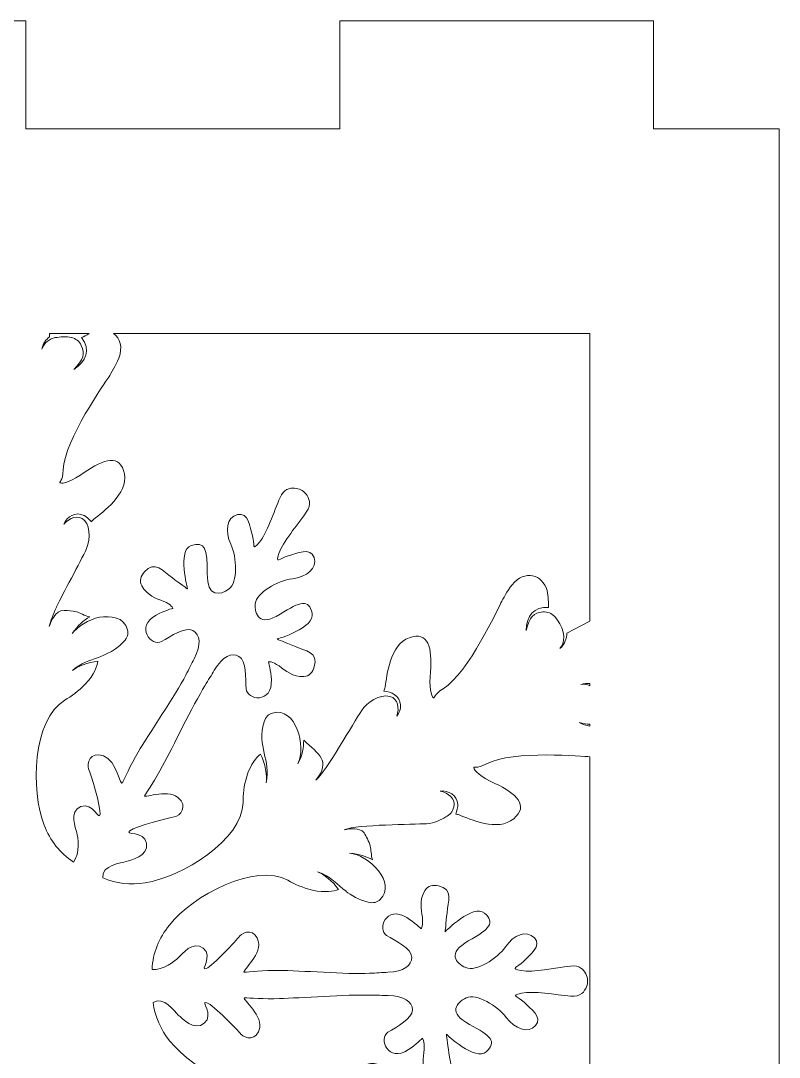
# Model space of a CAD drawing. Header units: centimetres. Extents: x -19.7 to 23.5, y -22.9 to 23.9.
# Drawn here: x -0.394 to 1.711, y 3.605 to 6.481 of the extents above; entities that cross this region are included whole.
import ezdxf

# ---------------------------------------------------------------- set-up
doc = ezdxf.new("R2010")
doc.units = ezdxf.units.CM
doc.header["$MEASUREMENT"] = 0
doc.layers.add('layer 1', color=7, linetype='Continuous')

msp = doc.modelspace()

# ---------------------------------------------------------------- linework, layer by layer
at = {"layer": 'layer 1', "color": 250, "lineweight": 9}
for points, knots in [([(-2.99105, -5.55527), (-2.99105, -5.55527), (-2.99105, -5.85527), (-2.99105, -5.85527), (-2.99105, -5.85527), (-2.99105, -5.85527), (-2.12042, -5.85527), (-2.12042, -5.85527), (-2.12042, -5.85527), (-2.12042, -5.85527), (-2.12042, -5.55527), (-2.12042, -5.55527), (-2.12042, -5.55527), (-2.12042, -5.55527), (-1.24982, -5.55527), (-1.24982, -5.55527), (-1.24982, -5.55527), (-1.24982, -5.55527), (-1.24982, -5.85527), (-1.24982, -5.85527), (-1.24982, -5.85527), (-1.24982, -5.85527), (-0.3792, -5.85527), (-0.3792, -5.85527), (-0.3792, -5.85527), (-0.3792, -5.85527), (-0.3792, -5.55527), (-0.3792, -5.55527), (-0.3792, -5.55527), (-0.3792, -5.55527), (0.49142, -5.55527), (0.49142, -5.55527), (0.49142, -5.55527), (0.49142, -5.55527), (0.49142, -5.85527), (0.49142, -5.85527), (0.49142, -5.85527), (0.49142, -5.85527), (1.36204, -5.85527), (1.36204, -5.85527), (1.36204, -5.85527), (1.36204, -5.85527), (1.36204, -5.55527), (1.36204, -5.55527), (1.36204, -5.55527), (1.36204, -5.55527), (1.71069, -5.55527), (1.71069, -5.55527), (1.71069, -5.55527), (1.71069, -5.55527), (1.71069, 6.18056), (1.71069, 6.18056), (1.71069, 6.18056), (1.71069, 6.18056), (1.36204, 6.18056), (1.36204, 6.18056), (1.36204, 6.18056), (1.36204, 6.18056), (1.36204, 6.48056), (1.36204, 6.48056), (1.36204, 6.48056), (1.36204, 6.48056), (0.49142, 6.48056), (0.49142, 6.48056), (0.49142, 6.48056), (0.49142, 6.48056), (0.49142, 6.18056), (0.49142, 6.18056), (0.49142, 6.18056), (0.49142, 6.18056), (-0.3792, 6.18056), (-0.3792, 6.18056), (-0.3792, 6.18056), (-0.3792, 6.18056), (-0.3792, 6.48056), (-0.3792, 6.48056), (-0.3792, 6.48056), (-0.3792, 6.48056), (-1.24982, 6.48056), (-1.24982, 6.48056), (-1.24982, 6.48056), (-1.24982, 6.48056), (-1.24982, 6.18056), (-1.24982, 6.18056), (-1.24982, 6.18056), (-1.24982, 6.18056), (-2.12042, 6.18056), (-2.12042, 6.18056), (-2.12042, 6.18056), (-2.12042, 6.18056), (-2.12042, 6.48056), (-2.12042, 6.48056), (-2.12042, 6.48056), (-2.12042, 6.48056), (-2.99105, 6.48056), (-2.99105, 6.48056), (-2.99105, 6.48056), (-2.99105, 6.48056), (-2.99105, 6.18056), (-2.99105, 6.18056), (-2.99105, 6.18056), (-2.99105, 6.18056), (-3.3397, 6.18056), (-3.3397, 6.18056), (-3.3397, 6.18056), (-3.3397, 6.18056), (-3.3397, -5.55527), (-3.3397, -5.55527), (-3.3397, -5.55527), (-3.3397, -5.55527), (-2.99105, -5.55527), (-2.99105, -5.55527)], [0, 0, 0, 0, 0.0344828, 0.0344828, 0.0344828, 0.0344828, 0.0689655, 0.0689655, 0.0689655, 0.0689655, 0.1034483, 0.1034483, 0.1034483, 0.1034483, 0.137931, 0.137931, 0.137931, 0.137931, 0.1724138, 0.1724138, 0.1724138, 0.1724138, 0.2068966, 0.2068966, 0.2068966, 0.2068966, 0.2413793, 0.2413793, 0.2413793, 0.2413793, 0.2758621, 0.2758621, 0.2758621, 0.2758621, 0.3103448, 0.3103448, 0.3103448, 0.3103448, 0.3448276, 0.3448276, 0.3448276, 0.3448276, 0.3793103, 0.3793103, 0.3793103, 0.3793103, 0.4137931, 0.4137931, 0.4137931, 0.4137931, 0.4482759, 0.4482759, 0.4482759, 0.4482759, 0.4827586, 0.4827586, 0.4827586, 0.4827586, 0.5172414, 0.5172414, 0.5172414, 0.5172414, 0.5517241, 0.5517241, 0.5517241, 0.5517241, 0.5862069, 0.5862069, 0.5862069, 0.5862069, 0.6206897, 0.6206897, 0.6206897, 0.6206897, 0.6551724, 0.6551724, 0.6551724, 0.6551724, 0.6896552, 0.6896552, 0.6896552, 0.6896552, 0.7241379, 0.7241379, 0.7241379, 0.7241379, 0.7586207, 0.7586207, 0.7586207, 0.7586207, 0.7931034, 0.7931034, 0.7931034, 0.7931034, 0.8275862, 0.8275862, 0.8275862, 0.8275862, 0.862069, 0.862069, 0.862069, 0.862069, 0.8965517, 0.8965517, 0.8965517, 0.8965517, 0.9310345, 0.9310345, 0.9310345, 0.9310345, 1, 1, 1, 1]), ([(1.1855, 4.8145), (1.1855, 4.8145), (1.12177, 4.78156), (1.12177, 4.78156), (1.12177, 4.78156), (1.12047, 4.76701), (1.11711, 4.75258), (1.10224, 4.73897), (1.10224, 4.73897), (1.12484, 4.76648), (1.10766, 4.8032), (1.08829, 4.82773), (1.08829, 4.82773), (1.08829, 4.82773), (1.08829, 4.82753), (1.08829, 4.82753), (1.08829, 4.82753), (1.07847, 4.83718), (1.06909, 4.84133), (1.05464, 4.84044), (1.05464, 4.84044), (1.0297, 4.8389), (1.01759, 4.82592), (1.00809, 4.78932), (1.00809, 4.78932), (1.00926, 4.82879), (1.03019, 4.85675), (1.07074, 4.8525), (1.07074, 4.8525), (1.06952, 4.86501), (1.07138, 4.88318), (1.06645, 4.90024), (1.06645, 4.90024), (1.05385, 4.94383), (1.0047, 4.95919), (0.96956, 4.91578), (0.96956, 4.91578), (0.9555, 4.89843), (0.94482, 4.87698), (0.93844, 4.86556), (0.93844, 4.86556), (0.93082, 4.85191), (0.8496, 4.67264), (0.77835, 4.62753), (0.77835, 4.62753), (0.75056, 4.60994), (0.75554, 4.59995), (0.75112, 4.60215), (0.75112, 4.60215), (0.74422, 4.6056), (0.73938, 4.63419), (0.74278, 4.67449), (0.74278, 4.67449), (0.74834, 4.74055), (0.73775, 4.7881), (0.68395, 4.76896), (0.68395, 4.76896), (0.63014, 4.74979), (0.62237, 4.66319), (0.61749, 4.63259), (0.61749, 4.63259), (0.61676, 4.62808), (0.61531, 4.62425), (0.61331, 4.62087), (0.61331, 4.62087), (0.62387, 4.61975), (0.63541, 4.61666), (0.64235, 4.6119), (0.64235, 4.6119), (0.66458, 4.59664), (0.66372, 4.56988), (0.64997, 4.55094), (0.64997, 4.55094), (0.65636, 4.57365), (0.6543, 4.59953), (0.63018, 4.60601), (0.63018, 4.60601), (0.60251, 4.61343), (0.56648, 4.5902), (0.55125, 4.56655), (0.55125, 4.56655), (0.52985, 4.53331), (0.45395, 4.39801), (0.42473, 4.37374), (0.42473, 4.37374), (0.46879, 4.4285), (0.43277, 4.44601), (0.39128, 4.48454), (0.39128, 4.48454), (0.3916, 4.46481), (0.3875, 4.44367), (0.37551, 4.41903), (0.37551, 4.41903), (0.39833, 4.46687), (0.37035, 4.5791), (0.30456, 4.55999), (0.30456, 4.55999), (0.29452, 4.55707), (0.28602, 4.54967), (0.28163, 4.53528), (0.28163, 4.53528), (0.26074, 4.46682), (0.30082, 4.43039), (0.28708, 4.36642), (0.28708, 4.36642), (0.29077, 4.38432), (0.28477, 4.42162), (0.2713, 4.44622), (0.2713, 4.44622), (0.2613, 4.43789), (0.24395, 4.41927), (0.23338, 4.38436), (0.23338, 4.38436), (0.22513, 4.35702), (0.22334, 4.33288), (0.223, 4.31192), (0.223, 4.31192), (0.22136, 4.20767), (0.05402, 4.10466), (-0.04887, 4.08912), (-0.04887, 4.08912), (-0.08973, 4.08294), (-0.12881, 4.08682), (-0.16579, 4.10255), (-0.16579, 4.10255), (-0.16997, 4.1396), (-0.11382, 4.14354), (-0.10083, 4.14781), (-0.10083, 4.14781), (-0.0878, 4.15209), (-0.03883, 4.16253), (-0.04496, 4.19878), (-0.04496, 4.19878), (-0.05107, 4.23503), (-0.10754, 4.22002), (-0.09108, 4.23312), (-0.09108, 4.23312), (-0.07461, 4.24624), (0.01711, 4.2691), (0.03232, 4.27174), (0.03232, 4.27174), (0.04752, 4.27439), (0.07268, 4.30102), (0.042, 4.32607), (0.042, 4.32607), (0.01132, 4.35113), (-0.05864, 4.32005), (-0.04965, 4.33209), (-0.04965, 4.33209), (-0.04375, 4.33997), (-0.01945, 4.37737), (0.00005, 4.41358), (0.00005, 4.41358), (0.02736, 4.46429), (0.08401, 4.58156), (0.1171, 4.63589), (0.1171, 4.63589), (0.12652, 4.65136), (0.13576, 4.66606), (0.14339, 4.67873), (0.14339, 4.67873), (0.16674, 4.71754), (0.19129, 4.72876), (0.21179, 4.71727), (0.21179, 4.71727), (0.23229, 4.7058), (0.23044, 4.65626), (0.23153, 4.62741), (0.23153, 4.62741), (0.23271, 4.59605), (0.30535, 4.58434), (0.30162, 4.65282), (0.30162, 4.65282), (0.30031, 4.67697), (0.29338, 4.70247), (0.29338, 4.70247), (0.29338, 4.70247), (0.29338, 4.70247), (0.30415, 4.70432), (0.32282, 4.69058), (0.32282, 4.69058), (0.34148, 4.67684), (0.36057, 4.66027), (0.3915, 4.66134), (0.3915, 4.66134), (0.40768, 4.66191), (0.41611, 4.67343), (0.42068, 4.68835), (0.42068, 4.68835), (0.43335, 4.7297), (0.3959, 4.73229), (0.36547, 4.74526), (0.36547, 4.74526), (0.34093, 4.75568), (0.31745, 4.76516), (0.31745, 4.76516), (0.31745, 4.76516), (0.31745, 4.76516), (0.42383, 4.79689), (0.41463, 4.83685), (0.41463, 4.83685), (0.40544, 4.87681), (0.38295, 4.87035), (0.32558, 4.83418), (0.32558, 4.83418), (0.26822, 4.79799), (0.25508, 4.83294), (0.25713, 4.86332), (0.25713, 4.86332), (0.25918, 4.89369), (0.32003, 4.92792), (0.35982, 4.93255), (0.35982, 4.93255), (0.39961, 4.93721), (0.42984, 4.96166), (0.42009, 4.99142), (0.42009, 4.99142), (0.41035, 5.02116), (0.37267, 5.00285), (0.34833, 4.99612), (0.34833, 4.99612), (0.32397, 4.98941), (0.3125, 4.97088), (0.32274, 5.00258), (0.32274, 5.00258), (0.33297, 5.03428), (0.37372, 5.08174), (0.39857, 5.11708), (0.39857, 5.11708), (0.41415, 5.13925), (0.40598, 5.15715), (0.39773, 5.16741), (0.39773, 5.16741), (0.38936, 5.1778), (0.3791, 5.18302), (0.36563, 5.1839), (0.36563, 5.1839), (0.35275, 5.18476), (0.33543, 5.18089), (0.32561, 5.15793), (0.32561, 5.15793), (0.30861, 5.1182), (0.28968, 5.05853), (0.26809, 5.03318), (0.26809, 5.03318), (0.24653, 5.00782), (0.25626, 5.02732), (0.2492, 5.05164), (0.2492, 5.05164), (0.24215, 5.07594), (0.23794, 5.1177), (0.20756, 5.11042), (0.20756, 5.11042), (0.17718, 5.10314), (0.17225, 5.06452), (0.18917, 5.02812), (0.18917, 5.02812), (0.20608, 4.99173), (0.2089, 4.92184), (0.18417, 4.90417), (0.18417, 4.90417), (0.15944, 4.8865), (0.12286, 4.87939), (0.12352, 4.94732), (0.12352, 4.94732), (0.12419, 5.01524), (0.11789, 5.03782), (0.07912, 5.02473), (0.07912, 5.02473), (0.04034, 5.01163), (0.06916, 4.9042), (0.06916, 4.9042), (0.06916, 4.9042), (0.06916, 4.9042), (0.0488, 4.91926), (0.02706, 4.93473), (0.02706, 4.93473), (0.00011, 4.95391), (-0.02174, 4.98452), (-0.05022, 4.95203), (-0.05022, 4.95203), (-0.06049, 4.94032), (-0.06588, 4.92706), (-0.05787, 4.91296), (-0.05787, 4.91296), (-0.04256, 4.886), (-0.01848, 4.87839), (0.00298, 4.86967), (0.00298, 4.86967), (0.02444, 4.86093), (0.0285, 4.85078), (0.0285, 4.85078), (0.0285, 4.85078), (0.0285, 4.85078), (0.00322, 4.84333), (-0.01798, 4.83179), (-0.01798, 4.83179), (-0.07812, 4.79906), (-0.03008, 4.7432), (-0.00282, 4.75864), (-0.00282, 4.75864), (0.02226, 4.77284), (0.06337, 4.80038), (0.08386, 4.78891), (0.08386, 4.78891), (0.10437, 4.77742), (0.10773, 4.7506), (0.08699, 4.71031), (0.08699, 4.71031), (0.08022, 4.69716), (0.07258, 4.68157), (0.06438, 4.66541), (0.06438, 4.66541), (0.03557, 4.60869), (-0.03933, 4.50164), (-0.06809, 4.45174), (-0.06809, 4.45174), (-0.08864, 4.41611), (-0.10766, 4.37577), (-0.11128, 4.36658), (-0.11128, 4.36658), (-0.11678, 4.3526), (-0.12706, 4.42863), (-0.16442, 4.44166), (-0.16442, 4.44166), (-0.20179, 4.45471), (-0.21123, 4.41928), (-0.20551, 4.40491), (-0.20551, 4.40491), (-0.19978, 4.39054), (-0.17113, 4.30027), (-0.17363, 4.27935), (-0.17363, 4.27935), (-0.17613, 4.25842), (-0.19298, 4.3145), (-0.22699, 4.30071), (-0.22699, 4.30071), (-0.261, 4.28692), (-0.24122, 4.24076), (-0.23821, 4.22816), (-0.23821, 4.22816), (-0.23528, 4.21592), (-0.22812, 4.16978), (-0.24767, 4.1468), (-0.24767, 4.1468), (-0.28548, 4.1717), (-0.31177, 4.20627), (-0.32849, 4.2489), (-0.32849, 4.2489), (-0.36647, 4.34579), (-0.36093, 4.5422), (-0.27147, 4.59576), (-0.27147, 4.59576), (-0.25349, 4.60653), (-0.23347, 4.62014), (-0.21393, 4.64097), (-0.21393, 4.64097), (-0.18971, 4.66679), (-0.18198, 4.69047), (-0.17954, 4.70357), (-0.17954, 4.70357), (-0.20642, 4.70137), (-0.23783, 4.68894), (-0.25052, 4.67765), (-0.25052, 4.67765), (-0.22677, 4.69913), (-0.20157, 4.70614), (-0.1784, 4.714), (-0.1784, 4.714), (-0.1784, 4.714), (-0.17841, 4.71425), (-0.17841, 4.71425), (-0.17841, 4.71425), (-0.17841, 4.71425), (-0.13557, 4.72798), (-0.10735, 4.75821), (-0.10735, 4.75821), (-0.09709, 4.7692), (-0.09493, 4.78027), (-0.09742, 4.79042), (-0.09742, 4.79042), (-0.10678, 4.82849), (-0.14445, 4.82879), (-0.17564, 4.82592), (-0.17564, 4.82592), (-0.20403, 4.82065), (-0.23943, 4.79682), (-0.25063, 4.78054), (-0.25063, 4.78054), (-0.23543, 4.80305), (-0.21931, 4.81712), (-0.20223, 4.82671), (-0.20223, 4.82671), (-0.2162, 4.83027), (-0.22939, 4.83792), (-0.23915, 4.84072), (-0.23915, 4.84072), (-0.25049, 4.84397), (-0.26311, 4.84419), (-0.27348, 4.84447), (-0.27348, 4.84447), (-0.2989, 4.8443), (-0.30846, 4.81604), (-0.31447, 4.80053), (-0.31447, 4.80053), (-0.31196, 4.81514), (-0.30355, 4.83468), (-0.29462, 4.85347), (-0.29462, 4.85347), (-0.29448, 4.85386), (-0.29434, 4.85427), (-0.29416, 4.8547), (-0.29416, 4.8547), (-0.28728, 4.87056), (-0.23456, 4.96949), (-0.21508, 5.00735), (-0.21508, 5.00735), (-0.20344, 5.02997), (-0.19672, 5.07447), (-0.21684, 5.09458), (-0.21684, 5.09458), (-0.23452, 5.11223), (-0.25796, 5.10107), (-0.27444, 5.08419), (-0.27444, 5.08419), (-0.26491, 5.10556), (-0.24216, 5.11969), (-0.21783, 5.10807), (-0.21783, 5.10807), (-0.21111, 5.10486), (-0.20373, 5.09787), (-0.19778, 5.09035), (-0.19778, 5.09035), (-0.19602, 5.09298), (-0.19382, 5.09545), (-0.19101, 5.09773), (-0.19101, 5.09773), (-0.16695, 5.11726), (-0.09584, 5.16728), (-0.10615, 5.22346), (-0.10615, 5.22346), (-0.11647, 5.27963), (-0.16294, 5.26504), (-0.21737, 5.22717), (-0.21737, 5.22717), (-0.25056, 5.20409), (-0.27775, 5.19398), (-0.28419, 5.19824), (-0.28419, 5.19824), (-0.2883, 5.20095), (-0.27716, 5.20164), (-0.27581, 5.2345), (-0.27581, 5.2345), (-0.27238, 5.31877), (-0.15774, 5.47874), (-0.14972, 5.49217), (-0.14972, 5.49217), (-0.14302, 5.5034), (-0.1298, 5.52337), (-0.12179, 5.5442), (-0.12179, 5.5442), (-0.10998, 5.575), (-0.11834, 5.59976), (-0.13623, 5.61265), (-0.13623, 5.61265), (-0.13623, 5.61265), (1.1855, 5.61265), (1.1855, 5.61265), (1.1855, 5.61265), (1.1855, 5.61265), (1.1855, 4.8145), (1.1855, 4.8145)], [0, 0, 0, 0, 0.0084034, 0.0084034, 0.0084034, 0.0084034, 0.0168067, 0.0168067, 0.0168067, 0.0168067, 0.0252101, 0.0252101, 0.0252101, 0.0252101, 0.0336134, 0.0336134, 0.0336134, 0.0336134, 0.0420168, 0.0420168, 0.0420168, 0.0420168, 0.0504202, 0.0504202, 0.0504202, 0.0504202, 0.0588235, 0.0588235, 0.0588235, 0.0588235, 0.0672269, 0.0672269, 0.0672269, 0.0672269, 0.0756303, 0.0756303, 0.0756303, 0.0756303, 0.0840336, 0.0840336, 0.0840336, 0.0840336, 0.092437, 0.092437, 0.092437, 0.092437, 0.1008403, 0.1008403, 0.1008403, 0.1008403, 0.1092437, 0.1092437, 0.1092437, 0.1092437, 0.1176471, 0.1176471, 0.1176471, 0.1176471, 0.1260504, 0.1260504, 0.1260504, 0.1260504, 0.1344538, 0.1344538, 0.1344538, 0.1344538, 0.1428571, 0.1428571, 0.1428571, 0.1428571, 0.1512605, 0.1512605, 0.1512605, 0.1512605, 0.1596639, 0.1596639, 0.1596639, 0.1596639, 0.1680672, 0.1680672, 0.1680672, 0.1680672, 0.1764706, 0.1764706, 0.1764706, 0.1764706, 0.1848739, 0.1848739, 0.1848739, 0.1848739, 0.1932773, 0.1932773, 0.1932773, 0.1932773, 0.2016807, 0.2016807, 0.2016807, 0.2016807, 0.210084, 0.210084, 0.210084, 0.210084, 0.2184874, 0.2184874, 0.2184874, 0.2184874, 0.2268908, 0.2268908, 0.2268908, 0.2268908, 0.2352941, 0.2352941, 0.2352941, 0.2352941, 0.2436975, 0.2436975, 0.2436975, 0.2436975, 0.2521008, 0.2521008, 0.2521008, 0.2521008, 0.2605042, 0.2605042, 0.2605042, 0.2605042, 0.2689076, 0.2689076, 0.2689076, 0.2689076, 0.2773109, 0.2773109, 0.2773109, 0.2773109, 0.2857143, 0.2857143, 0.2857143, 0.2857143, 0.2941176, 0.2941176, 0.2941176, 0.2941176, 0.302521, 0.302521, 0.302521, 0.302521, 0.3109244, 0.3109244, 0.3109244, 0.3109244, 0.3193277, 0.3193277, 0.3193277, 0.3193277, 0.3277311, 0.3277311, 0.3277311, 0.3277311, 0.3361345, 0.3361345, 0.3361345, 0.3361345, 0.3445378, 0.3445378, 0.3445378, 0.3445378, 0.3529412, 0.3529412, 0.3529412, 0.3529412, 0.3613445, 0.3613445, 0.3613445, 0.3613445, 0.3697479, 0.3697479, 0.3697479, 0.3697479, 0.3781513, 0.3781513, 0.3781513, 0.3781513, 0.3865546, 0.3865546, 0.3865546, 0.3865546, 0.394958, 0.394958, 0.394958, 0.394958, 0.4033613, 0.4033613, 0.4033613, 0.4033613, 0.4117647, 0.4117647, 0.4117647, 0.4117647, 0.4201681, 0.4201681, 0.4201681, 0.4201681, 0.4285714, 0.4285714, 0.4285714, 0.4285714, 0.4369748, 0.4369748, 0.4369748, 0.4369748, 0.4453782, 0.4453782, 0.4453782, 0.4453782, 0.4537815, 0.4537815, 0.4537815, 0.4537815, 0.4621849, 0.4621849, 0.4621849, 0.4621849, 0.4705882, 0.4705882, 0.4705882, 0.4705882, 0.4789916, 0.4789916, 0.4789916, 0.4789916, 0.487395, 0.487395, 0.487395, 0.487395, 0.4957983, 0.4957983, 0.4957983, 0.4957983, 0.5042017, 0.5042017, 0.5042017, 0.5042017, 0.512605, 0.512605, 0.512605, 0.512605, 0.5210084, 0.5210084, 0.5210084, 0.5210084, 0.5294118, 0.5294118, 0.5294118, 0.5294118, 0.5378151, 0.5378151, 0.5378151, 0.5378151, 0.5462185, 0.5462185, 0.5462185, 0.5462185, 0.5546218, 0.5546218, 0.5546218, 0.5546218, 0.5630252, 0.5630252, 0.5630252, 0.5630252, 0.5714286, 0.5714286, 0.5714286, 0.5714286, 0.5798319, 0.5798319, 0.5798319, 0.5798319, 0.5882353, 0.5882353, 0.5882353, 0.5882353, 0.5966387, 0.5966387, 0.5966387, 0.5966387, 0.605042, 0.605042, 0.605042, 0.605042, 0.6134454, 0.6134454, 0.6134454, 0.6134454, 0.6218487, 0.6218487, 0.6218487, 0.6218487, 0.6302521, 0.6302521, 0.6302521, 0.6302521, 0.6386555, 0.6386555, 0.6386555, 0.6386555, 0.6470588, 0.6470588, 0.6470588, 0.6470588, 0.6554622, 0.6554622, 0.6554622, 0.6554622, 0.6638655, 0.6638655, 0.6638655, 0.6638655, 0.6722689, 0.6722689, 0.6722689, 0.6722689, 0.6806723, 0.6806723, 0.6806723, 0.6806723, 0.6890756, 0.6890756, 0.6890756, 0.6890756, 0.697479, 0.697479, 0.697479, 0.697479, 0.7058824, 0.7058824, 0.7058824, 0.7058824, 0.7142857, 0.7142857, 0.7142857, 0.7142857, 0.7226891, 0.7226891, 0.7226891, 0.7226891, 0.7310924, 0.7310924, 0.7310924, 0.7310924, 0.7394958, 0.7394958, 0.7394958, 0.7394958, 0.7478992, 0.7478992, 0.7478992, 0.7478992, 0.7563025, 0.7563025, 0.7563025, 0.7563025, 0.7647059, 0.7647059, 0.7647059, 0.7647059, 0.7731092, 0.7731092, 0.7731092, 0.7731092, 0.7815126, 0.7815126, 0.7815126, 0.7815126, 0.789916, 0.789916, 0.789916, 0.789916, 0.7983193, 0.7983193, 0.7983193, 0.7983193, 0.8067227, 0.8067227, 0.8067227, 0.8067227, 0.8151261, 0.8151261, 0.8151261, 0.8151261, 0.8235294, 0.8235294, 0.8235294, 0.8235294, 0.8319328, 0.8319328, 0.8319328, 0.8319328, 0.8403361, 0.8403361, 0.8403361, 0.8403361, 0.8487395, 0.8487395, 0.8487395, 0.8487395, 0.8571429, 0.8571429, 0.8571429, 0.8571429, 0.8655462, 0.8655462, 0.8655462, 0.8655462, 0.8739496, 0.8739496, 0.8739496, 0.8739496, 0.8823529, 0.8823529, 0.8823529, 0.8823529, 0.8907563, 0.8907563, 0.8907563, 0.8907563, 0.8991597, 0.8991597, 0.8991597, 0.8991597, 0.907563, 0.907563, 0.907563, 0.907563, 0.9159664, 0.9159664, 0.9159664, 0.9159664, 0.9243697, 0.9243697, 0.9243697, 0.9243697, 0.9327731, 0.9327731, 0.9327731, 0.9327731, 0.9411765, 0.9411765, 0.9411765, 0.9411765, 0.9495798, 0.9495798, 0.9495798, 0.9495798, 0.9579832, 0.9579832, 0.9579832, 0.9579832, 0.9663866, 0.9663866, 0.9663866, 0.9663866, 0.9747899, 0.9747899, 0.9747899, 0.9747899, 0.9831933, 0.9831933, 0.9831933, 0.9831933, 1, 1, 1, 1]), ([(-0.20371, 5.61265), (-0.21152, 5.60874), (-0.21857, 5.60443), (-0.22474, 5.60137), (-0.22474, 5.60137), (-0.19873, 5.56768), (-0.21234, 5.53469), (-0.24662, 5.51352), (-0.24662, 5.51352), (-0.21967, 5.54005), (-0.21449, 5.55702), (-0.22562, 5.57939), (-0.22562, 5.57939), (-0.23208, 5.59235), (-0.24036, 5.5984), (-0.25363, 5.60207), (-0.25363, 5.60207), (-0.25363, 5.60207), (-0.25329, 5.60227), (-0.25329, 5.60227), (-0.25329, 5.60227), (-0.26713, 5.60526), (-0.28504, 5.60354), (-0.29775, 5.60154), (-0.29775, 5.60154), (-0.31364, 5.59844), (-0.32878, 5.58715), (-0.33526, 5.56988), (-0.33526, 5.56988), (-0.33163, 5.58635), (-0.32346, 5.59612), (-0.31389, 5.60379), (-0.31389, 5.60379), (-0.31389, 5.60379), (-0.31431, 5.61265), (-0.31431, 5.61265), (-0.31431, 5.61265), (-0.31431, 5.61265), (-0.20371, 5.61265), (-0.20371, 5.61265)], [0, 0, 0, 0, 0.0909091, 0.0909091, 0.0909091, 0.0909091, 0.1818182, 0.1818182, 0.1818182, 0.1818182, 0.2727273, 0.2727273, 0.2727273, 0.2727273, 0.3636364, 0.3636364, 0.3636364, 0.3636364, 0.4545455, 0.4545455, 0.4545455, 0.4545455, 0.5454545, 0.5454545, 0.5454545, 0.5454545, 0.6363636, 0.6363636, 0.6363636, 0.6363636, 0.7272727, 0.7272727, 0.7272727, 0.7272727, 0.8181818, 0.8181818, 0.8181818, 0.8181818, 1, 1, 1, 1]), ([(1.1855, 4.63573), (1.17744, 4.6392), (1.16875, 4.64065), (1.15986, 4.63918), (1.15986, 4.63918), (1.1695, 4.64223), (1.17788, 4.64266), (1.1855, 4.64156), (1.1855, 4.64156), (1.1855, 4.64156), (1.1855, 4.63573), (1.1855, 4.63573)], [0, 0, 0, 0, 0.25, 0.25, 0.25, 0.25, 0.5, 0.5, 0.5, 0.5, 1, 1, 1, 1]), ([(1.1855, 4.52391), (1.17577, 4.52521), (1.16557, 4.52873), (1.15537, 4.53423), (1.15537, 4.53423), (1.16727, 4.53094), (1.17713, 4.52914), (1.1855, 4.52895), (1.1855, 4.52895), (1.1855, 4.52895), (1.1855, 4.52391), (1.1855, 4.52391)], [0, 0, 0, 0, 0.25, 0.25, 0.25, 0.25, 0.5, 0.5, 0.5, 0.5, 1, 1, 1, 1]), ([(1.1855, 3.18312), (1.16522, 3.18237), (0.97373, 3.16416), (0.90007, 3.20277), (0.90007, 3.20277), (0.87093, 3.21806), (0.86478, 3.20873), (0.86447, 3.21366), (0.86447, 3.21366), (0.864, 3.22135), (0.88635, 3.23985), (0.92295, 3.25705), (0.92295, 3.25705), (0.98295, 3.28527), (1.01883, 3.31822), (0.97533, 3.35522), (0.97533, 3.35522), (0.93184, 3.39225), (0.85297, 3.35569), (0.82401, 3.34461), (0.82401, 3.34461), (0.82005, 3.3431), (0.81629, 3.34242), (0.81263, 3.34237), (0.81263, 3.34237), (0.81675, 3.33284), (0.81966, 3.32171), (0.81903, 3.31355), (0.81903, 3.31355), (0.81693, 3.28667), (0.79332, 3.27402), (0.77004, 3.27646), (0.77004, 3.27646), (0.79291, 3.28229), (0.81429, 3.29701), (0.80784, 3.32115), (0.80784, 3.32115), (0.80045, 3.34876), (0.76073, 3.36765), (0.73371, 3.36894), (0.73371, 3.36894), (0.69476, 3.37083), (0.54041, 3.36946), (0.50398, 3.38293), (0.50398, 3.38293), (0.51918, 3.38057), (0.54537, 3.37538), (0.55938, 3.392), (0.55938, 3.392), (0.56434, 3.40221), (0.57364, 3.41646), (0.57737, 3.43142), (0.57737, 3.43142), (0.57963, 3.44049), (0.57979, 3.45414), (0.58284, 3.46708), (0.58284, 3.46708), (0.56599, 3.45706), (0.54572, 3.45012), (0.51858, 3.4482), (0.51858, 3.4482), (0.53644, 3.44961), (0.56962, 3.46516), (0.58965, 3.48441), (0.58965, 3.48441), (0.59015, 3.48523), (0.59069, 3.48602), (0.59125, 3.4868), (0.59125, 3.4868), (0.61047, 3.51317), (0.63564, 3.54961), (0.60467, 3.57932), (0.60467, 3.57932), (0.59713, 3.58655), (0.58647, 3.59021), (0.57181, 3.58682), (0.57181, 3.58682), (0.50257, 3.57077), (0.4903, 3.51832), (0.42881, 3.49848), (0.42881, 3.49848), (0.44595, 3.50417), (0.47478, 3.52753), (0.48952, 3.55121), (0.48952, 3.55121), (0.4773, 3.55572), (0.45251, 3.56144), (0.41699, 3.55313), (0.41699, 3.55313), (0.38918, 3.54662), (0.36738, 3.5361), (0.34908, 3.52591), (0.34908, 3.52591), (0.25796, 3.47521), (0.08509, 3.56862), (0.02017, 3.64995), (0.02017, 3.64995), (-0.00544, 3.68204), (-0.02159, 3.71759), (-0.02656, 3.75717), (-0.02656, 3.75717), (0.00294, 3.77647), (0.03346, 3.73134), (0.04346, 3.7224), (0.04346, 3.7224), (0.05367, 3.71326), (0.0872, 3.67607), (0.11554, 3.69949), (0.11554, 3.69949), (0.14388, 3.72291), (0.10264, 3.76431), (0.12222, 3.7566), (0.12222, 3.7566), (0.14182, 3.74891), (0.20747, 3.68091), (0.21736, 3.66906), (0.21736, 3.66906), (0.22727, 3.65721), (0.2629, 3.64874), (0.26926, 3.68785), (0.26926, 3.68785), (0.27562, 3.72693), (0.21372, 3.77197), (0.22864, 3.7702), (0.22864, 3.7702), (0.23842, 3.76905), (0.28296, 3.7667), (0.32407, 3.76792), (0.32407, 3.76792), (0.38164, 3.76962), (0.51152, 3.7792), (0.57513, 3.77771), (0.57513, 3.77771), (0.59322, 3.77728), (0.61057, 3.77662), (0.62537, 3.77637), (0.62537, 3.77637), (0.67065, 3.77554), (0.69263, 3.75988), (0.69294, 3.73639), (0.69294, 3.73639), (0.69325, 3.7129), (0.64944, 3.68974), (0.62499, 3.67437), (0.62499, 3.67437), (0.59843, 3.65767), (0.62459, 3.5889), (0.68204, 3.62637), (0.68204, 3.62637), (0.7023, 3.63958), (0.72091, 3.65833), (0.72091, 3.65833), (0.72091, 3.65833), (0.72091, 3.65833), (0.72789, 3.64993), (0.72533, 3.6269), (0.72533, 3.6269), (0.72277, 3.60386), (0.71797, 3.57904), (0.73436, 3.55279), (0.73436, 3.55279), (0.74294, 3.53907), (0.75715, 3.53752), (0.77234, 3.54103), (0.77234, 3.54103), (0.81448, 3.55073), (0.79801, 3.58445), (0.79401, 3.61729), (0.79401, 3.61729), (0.79078, 3.64377), (0.78725, 3.66884), (0.78725, 3.66884), (0.78725, 3.66884), (0.78725, 3.66884), (0.86792, 3.59256), (0.89792, 3.62051), (0.89792, 3.62051), (0.92793, 3.64847), (0.91109, 3.6647), (0.85108, 3.69629), (0.85108, 3.69629), (0.79107, 3.72789), (0.81475, 3.75674), (0.84209, 3.77015), (0.84209, 3.77015), (0.86942, 3.78356), (0.92948, 3.74796), (0.9534, 3.71584), (0.9534, 3.71584), (0.97732, 3.68371), (1.01361, 3.66976), (1.0345, 3.69307), (1.0345, 3.69307), (1.0554, 3.71639), (1.0207, 3.73986), (1.0027, 3.75758), (1.0027, 3.75758), (0.98472, 3.7753), (0.96292, 3.77597), (0.9955, 3.78296), (0.9955, 3.78296), (1.02807, 3.78995), (1.08954, 3.77839), (1.13258, 3.77453), (1.13258, 3.77453), (1.15956, 3.77212), (1.17098, 3.78815), (1.17574, 3.80044), (1.17574, 3.80044), (1.18056, 3.81288), (1.17995, 3.82438), (1.17397, 3.83649), (1.17397, 3.83649), (1.16828, 3.84806), (1.15627, 3.86113), (1.13147, 3.85816), (1.13147, 3.85816), (1.08857, 3.853), (1.02742, 3.83958), (0.99467, 3.84559), (0.99467, 3.84559), (0.96194, 3.8516), (0.98369, 3.85292), (1.00121, 3.87117), (1.00121, 3.87117), (1.01874, 3.88944), (1.0528, 3.91395), (1.0313, 3.93663), (1.0313, 3.93663), (1.0098, 3.9593), (0.97389, 3.94426), (0.95083, 3.91141), (0.95083, 3.91141), (0.92778, 3.87856), (0.86866, 3.84117), (0.84099, 3.85376), (0.84099, 3.85376), (0.81332, 3.86633), (0.78887, 3.89446), (0.84804, 3.92786), (0.84804, 3.92786), (0.90719, 3.96124), (0.92359, 3.97798), (0.89287, 4.00501), (0.89287, 4.00501), (0.86213, 4.03206), (0.78352, 3.95338), (0.78352, 3.95338), (0.78352, 3.95338), (0.78352, 3.95338), (0.78637, 3.97853), (0.78891, 4.0051), (0.78891, 4.0051), (0.79204, 4.03803), (0.80762, 4.07225), (0.76525, 4.08067), (0.76525, 4.08067), (0.74996, 4.08371), (0.73579, 4.08175), (0.72758, 4.06777), (0.72758, 4.06777), (0.71189, 4.04104), (0.71734, 4.01638), (0.72051, 3.99342), (0.72051, 3.99342), (0.72368, 3.97048), (0.71692, 3.96188), (0.71692, 3.96188), (0.71692, 3.96188), (0.71692, 3.96188), (0.69782, 3.98004), (0.67723, 3.99263), (0.67723, 3.99263), (0.61881, 4.02835), (0.59448, 3.95882), (0.62146, 3.94293), (0.62146, 3.94293), (0.64629, 3.9283), (0.69071, 3.90648), (0.69102, 3.88299), (0.69102, 3.88299), (0.69132, 3.8595), (0.66977, 3.84317), (0.62453, 3.84098), (0.62453, 3.84098), (0.60974, 3.84028), (0.59242, 3.8391), (0.57433, 3.83812), (0.57433, 3.83812), (0.51079, 3.83472), (0.38063, 3.84603), (0.32304, 3.84602), (0.32304, 3.84602), (0.28191, 3.84598), (0.23746, 3.84229), (0.22771, 3.84083), (0.22771, 3.84083), (0.21284, 3.83862), (0.27354, 3.88551), (0.26615, 3.92439), (0.26615, 3.92439), (0.25876, 3.96328), (0.22336, 3.95373), (0.21378, 3.94159), (0.21378, 3.94159), (0.20419, 3.92945), (0.14035, 3.8595), (0.12098, 3.8512), (0.12098, 3.8512), (0.1016, 3.84291), (0.14174, 3.88555), (0.1128, 3.90809), (0.1128, 3.90809), (0.08384, 3.93066), (0.05376, 3.89046), (0.04436, 3.88154), (0.04436, 3.88154), (0.03537, 3.87303), (0.00001, 3.84456), (-0.02938, 3.84883), (-0.02938, 3.84883), (-0.02714, 3.89489), (-0.01027, 3.93565), (0.01874, 3.97201), (0.01874, 3.97201), (0.08366, 4.05333), (0.25653, 4.14675), (0.34765, 4.09606), (0.34765, 4.09606), (0.36595, 4.08586), (0.38775, 4.07533), (0.41556, 4.06882), (0.41556, 4.06882), (0.45083, 4.06057), (0.47553, 4.06616), (0.48783, 4.07064), (0.48783, 4.07064), (0.47254, 4.09301), (0.44579, 4.11428), (0.42954, 4.11967), (0.42954, 4.11967), (0.46638, 4.10779), (0.48598, 4.08349), (0.50869, 4.06566), (0.50869, 4.06566), (0.50869, 4.06566), (0.50871, 4.06518), (0.50871, 4.06518), (0.50871, 4.06518), (0.52191, 4.05549), (0.54473, 4.04109), (0.57038, 4.03515), (0.57038, 4.03515), (0.58504, 4.03175), (0.5957, 4.03541), (0.60324, 4.04265), (0.60324, 4.04265), (0.65107, 4.0885), (0.57113, 4.16706), (0.51859, 4.17121), (0.51859, 4.17121), (0.54522, 4.16933), (0.56524, 4.16261), (0.58191, 4.15288), (0.58191, 4.15288), (0.57838, 4.1664), (0.57832, 4.18101), (0.57594, 4.19054), (0.57594, 4.19054), (0.57246, 4.2045), (0.56412, 4.21785), (0.559, 4.22787), (0.559, 4.22787), (0.54489, 4.24394), (0.51905, 4.23882), (0.50398, 4.23649), (0.50398, 4.23649), (0.54303, 4.25091), (0.69457, 4.25118), (0.73228, 4.25301), (0.73228, 4.25301), (0.75521, 4.25412), (0.77124, 4.26432), (0.78569, 4.27176), (0.78569, 4.27176), (0.79723, 4.27789), (0.80382, 4.28543), (0.80744, 4.29897), (0.80744, 4.29897), (0.81391, 4.3231), (0.79251, 4.33782), (0.76965, 4.34365), (0.76965, 4.34365), (0.79294, 4.34609), (0.81654, 4.33345), (0.81863, 4.30657), (0.81863, 4.30657), (0.81923, 4.29891), (0.8167, 4.28864), (0.81298, 4.27952), (0.81298, 4.27952), (0.81608, 4.27931), (0.81926, 4.27863), (0.82258, 4.27736), (0.82258, 4.27736), (0.85154, 4.26628), (0.9304, 4.22971), (0.9739, 4.26673), (0.9739, 4.26673), (1.0174, 4.30375), (0.98152, 4.33669), (0.92151, 4.3649), (0.92151, 4.3649), (0.88492, 4.38211), (0.86257, 4.4006), (0.86304, 4.40831), (0.86304, 4.40831), (0.86334, 4.41322), (0.86949, 4.40391), (0.89863, 4.41918), (0.89863, 4.41918), (0.97333, 4.45835), (1.16918, 4.43905), (1.18482, 4.43883), (1.18482, 4.43883), (1.18482, 4.43883), (1.1855, 4.43882), (1.1855, 4.43882), (1.1855, 4.43882), (1.1855, 4.43882), (1.1855, 3.18312), (1.1855, 3.18312)], [0, 0, 0, 0, 0.0091743, 0.0091743, 0.0091743, 0.0091743, 0.0183486, 0.0183486, 0.0183486, 0.0183486, 0.0275229, 0.0275229, 0.0275229, 0.0275229, 0.0366972, 0.0366972, 0.0366972, 0.0366972, 0.0458716, 0.0458716, 0.0458716, 0.0458716, 0.0550459, 0.0550459, 0.0550459, 0.0550459, 0.0642202, 0.0642202, 0.0642202, 0.0642202, 0.0733945, 0.0733945, 0.0733945, 0.0733945, 0.0825688, 0.0825688, 0.0825688, 0.0825688, 0.0917431, 0.0917431, 0.0917431, 0.0917431, 0.1009174, 0.1009174, 0.1009174, 0.1009174, 0.1100917, 0.1100917, 0.1100917, 0.1100917, 0.1192661, 0.1192661, 0.1192661, 0.1192661, 0.1284404, 0.1284404, 0.1284404, 0.1284404, 0.1376147, 0.1376147, 0.1376147, 0.1376147, 0.146789, 0.146789, 0.146789, 0.146789, 0.1559633, 0.1559633, 0.1559633, 0.1559633, 0.1651376, 0.1651376, 0.1651376, 0.1651376, 0.1743119, 0.1743119, 0.1743119, 0.1743119, 0.1834862, 0.1834862, 0.1834862, 0.1834862, 0.1926606, 0.1926606, 0.1926606, 0.1926606, 0.2018349, 0.2018349, 0.2018349, 0.2018349, 0.2110092, 0.2110092, 0.2110092, 0.2110092, 0.2201835, 0.2201835, 0.2201835, 0.2201835, 0.2293578, 0.2293578, 0.2293578, 0.2293578, 0.2385321, 0.2385321, 0.2385321, 0.2385321, 0.2477064, 0.2477064, 0.2477064, 0.2477064, 0.2568807, 0.2568807, 0.2568807, 0.2568807, 0.266055, 0.266055, 0.266055, 0.266055, 0.2752294, 0.2752294, 0.2752294, 0.2752294, 0.2844037, 0.2844037, 0.2844037, 0.2844037, 0.293578, 0.293578, 0.293578, 0.293578, 0.3027523, 0.3027523, 0.3027523, 0.3027523, 0.3119266, 0.3119266, 0.3119266, 0.3119266, 0.3211009, 0.3211009, 0.3211009, 0.3211009, 0.3302752, 0.3302752, 0.3302752, 0.3302752, 0.3394495, 0.3394495, 0.3394495, 0.3394495, 0.3486239, 0.3486239, 0.3486239, 0.3486239, 0.3577982, 0.3577982, 0.3577982, 0.3577982, 0.3669725, 0.3669725, 0.3669725, 0.3669725, 0.3761468, 0.3761468, 0.3761468, 0.3761468, 0.3853211, 0.3853211, 0.3853211, 0.3853211, 0.3944954, 0.3944954, 0.3944954, 0.3944954, 0.4036697, 0.4036697, 0.4036697, 0.4036697, 0.412844, 0.412844, 0.412844, 0.412844, 0.4220183, 0.4220183, 0.4220183, 0.4220183, 0.4311927, 0.4311927, 0.4311927, 0.4311927, 0.440367, 0.440367, 0.440367, 0.440367, 0.4495413, 0.4495413, 0.4495413, 0.4495413, 0.4587156, 0.4587156, 0.4587156, 0.4587156, 0.4678899, 0.4678899, 0.4678899, 0.4678899, 0.4770642, 0.4770642, 0.4770642, 0.4770642, 0.4862385, 0.4862385, 0.4862385, 0.4862385, 0.4954128, 0.4954128, 0.4954128, 0.4954128, 0.5045872, 0.5045872, 0.5045872, 0.5045872, 0.5137615, 0.5137615, 0.5137615, 0.5137615, 0.5229358, 0.5229358, 0.5229358, 0.5229358, 0.5321101, 0.5321101, 0.5321101, 0.5321101, 0.5412844, 0.5412844, 0.5412844, 0.5412844, 0.5504587, 0.5504587, 0.5504587, 0.5504587, 0.559633, 0.559633, 0.559633, 0.559633, 0.5688073, 0.5688073, 0.5688073, 0.5688073, 0.5779817, 0.5779817, 0.5779817, 0.5779817, 0.587156, 0.587156, 0.587156, 0.587156, 0.5963303, 0.5963303, 0.5963303, 0.5963303, 0.6055046, 0.6055046, 0.6055046, 0.6055046, 0.6146789, 0.6146789, 0.6146789, 0.6146789, 0.6238532, 0.6238532, 0.6238532, 0.6238532, 0.6330275, 0.6330275, 0.6330275, 0.6330275, 0.6422018, 0.6422018, 0.6422018, 0.6422018, 0.6513761, 0.6513761, 0.6513761, 0.6513761, 0.6605505, 0.6605505, 0.6605505, 0.6605505, 0.6697248, 0.6697248, 0.6697248, 0.6697248, 0.6788991, 0.6788991, 0.6788991, 0.6788991, 0.6880734, 0.6880734, 0.6880734, 0.6880734, 0.6972477, 0.6972477, 0.6972477, 0.6972477, 0.706422, 0.706422, 0.706422, 0.706422, 0.7155963, 0.7155963, 0.7155963, 0.7155963, 0.7247706, 0.7247706, 0.7247706, 0.7247706, 0.733945, 0.733945, 0.733945, 0.733945, 0.7431193, 0.7431193, 0.7431193, 0.7431193, 0.7522936, 0.7522936, 0.7522936, 0.7522936, 0.7614679, 0.7614679, 0.7614679, 0.7614679, 0.7706422, 0.7706422, 0.7706422, 0.7706422, 0.7798165, 0.7798165, 0.7798165, 0.7798165, 0.7889908, 0.7889908, 0.7889908, 0.7889908, 0.7981651, 0.7981651, 0.7981651, 0.7981651, 0.8073394, 0.8073394, 0.8073394, 0.8073394, 0.8165138, 0.8165138, 0.8165138, 0.8165138, 0.8256881, 0.8256881, 0.8256881, 0.8256881, 0.8348624, 0.8348624, 0.8348624, 0.8348624, 0.8440367, 0.8440367, 0.8440367, 0.8440367, 0.853211, 0.853211, 0.853211, 0.853211, 0.8623853, 0.8623853, 0.8623853, 0.8623853, 0.8715596, 0.8715596, 0.8715596, 0.8715596, 0.8807339, 0.8807339, 0.8807339, 0.8807339, 0.8899083, 0.8899083, 0.8899083, 0.8899083, 0.8990826, 0.8990826, 0.8990826, 0.8990826, 0.9082569, 0.9082569, 0.9082569, 0.9082569, 0.9174312, 0.9174312, 0.9174312, 0.9174312, 0.9266055, 0.9266055, 0.9266055, 0.9266055, 0.9357798, 0.9357798, 0.9357798, 0.9357798, 0.9449541, 0.9449541, 0.9449541, 0.9449541, 0.9541284, 0.9541284, 0.9541284, 0.9541284, 0.9633028, 0.9633028, 0.9633028, 0.9633028, 0.9724771, 0.9724771, 0.9724771, 0.9724771, 0.9816514, 0.9816514, 0.9816514, 0.9816514, 1, 1, 1, 1])]:
    msp.add_open_spline(points, degree=3, knots=knots, dxfattribs=at)

doc.saveas('drawing.dxf')
